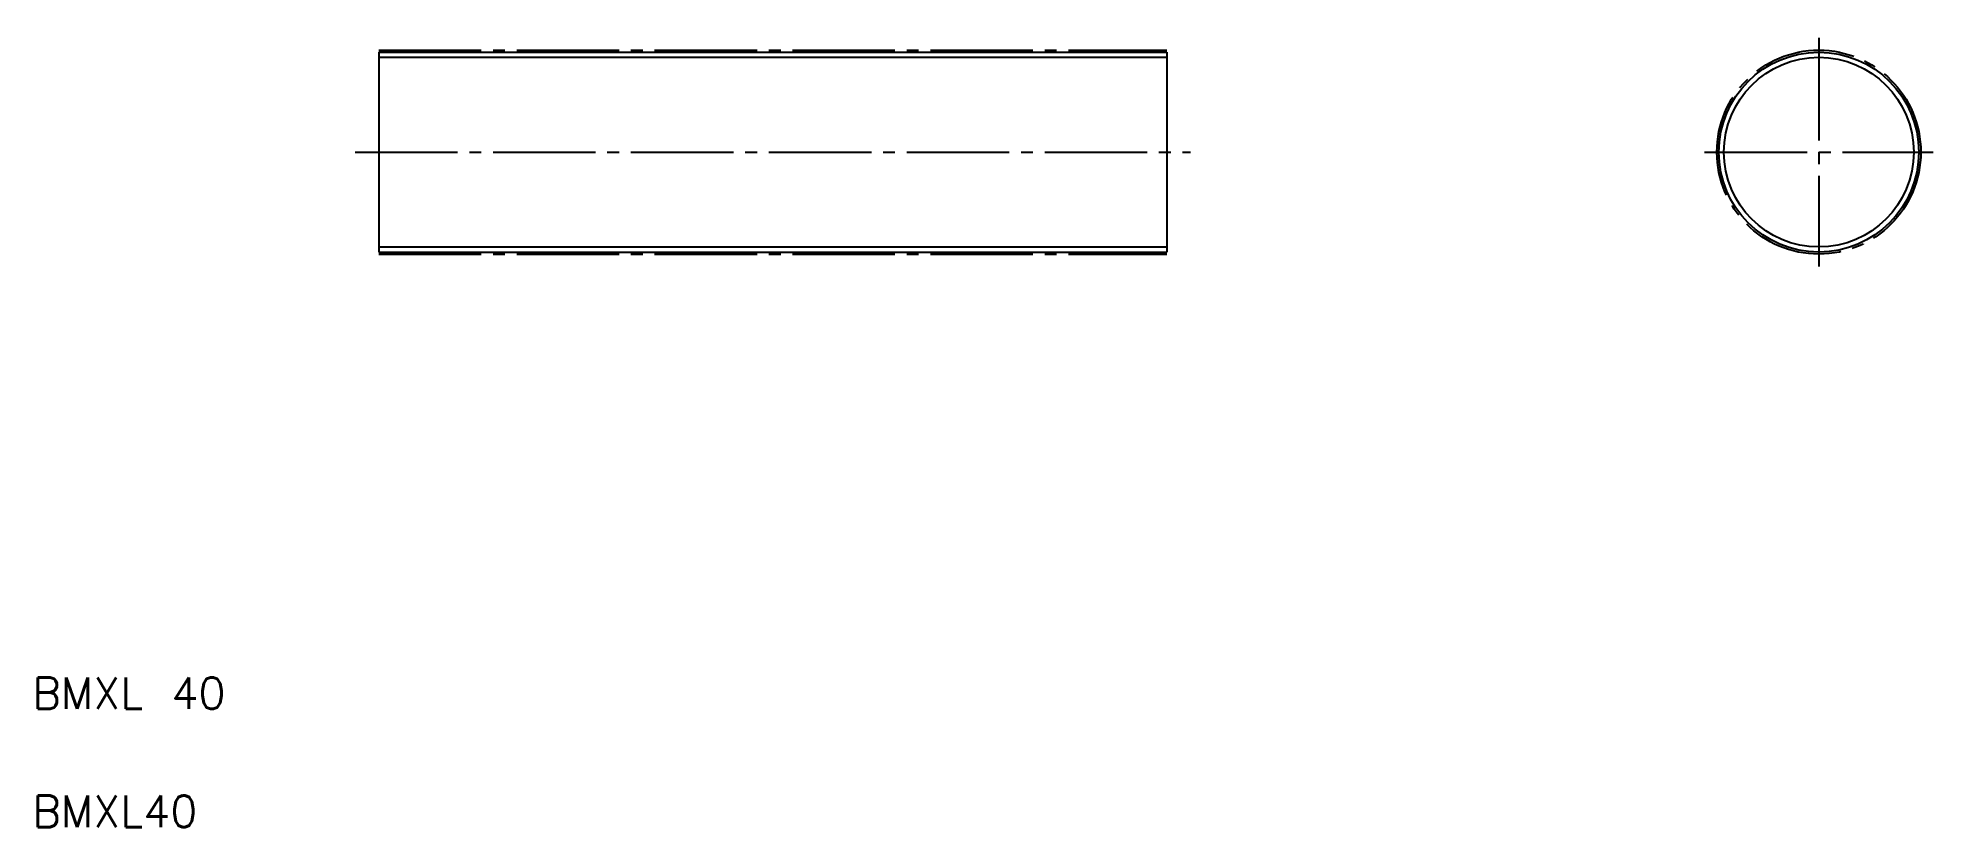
# Model space of a CAD drawing. Extents: x 11 to 251, y 10 to 110.
import ezdxf

# ---------------------------------------------------------------- set-up
doc = ezdxf.new("R2010")
doc.units = 0
doc.linetypes.add('CENTER', pattern=[17.5, 13, -1.5, 1.5, -1.5])
doc.layers.get('0').update_dxf_attribs({"linetype": 'CONTINUOUS'})
doc.layers.add('CENTER', color=1, linetype='CENTER')
doc.styles.get("Standard").update_dxf_attribs({"font": 'txt', "bigfont": 'BIGFONT'})

msp = doc.modelspace()

# ---------------------------------------------------------------- linework, layer by layer
at = {"color": 7, "linetype": 'CONTINUOUS'}
for p, q in [((53.94, 108.33), (153.94, 108.33)), ((53.94, 108.33), (53.94, 82.97)), ((153.94, 108.33), (153.94, 82.97)), ((53.94, 101.99), (53.94, 101.99)), ((53.94, 95.65), (53.94, 95.65)), ((53.94, 82.97), (153.94, 82.97))]:
    msp.add_line(p, q, dxfattribs=at)
at = {"color": 3, "linetype": 'CONTINUOUS'}
for p, q in [((53.94, 107.69), (153.94, 107.69)), ((53.94, 83.61), (153.94, 83.61))]:
    msp.add_line(p, q, dxfattribs=at)
at = {"color": 7, "linetype": 'CONTINUOUS'}
msp.add_circle((236.67, 95.65), 12.68, dxfattribs=at)
at = {"color": 3, "linetype": 'CONTINUOUS'}
msp.add_circle((236.67, 95.65), 12.04, dxfattribs=at)
at = {"layer": 'CENTER', "color": 1, "linetype": 'CENTER'}
for p, q in [((53.94, 108.58), (153.94, 108.58)), ((236.67, 110.14), (236.67, 81.15)), ((50.94, 95.65), (156.94, 95.65)), ((222.18, 95.65), (251.17, 95.65)), ((53.94, 82.71), (153.94, 82.71))]:
    msp.add_line(p, q, dxfattribs=at)
msp.add_circle((236.67, 95.65), 12.94, dxfattribs=at)

# ---------------------------------------------------------------- texts
at = {"color": 7, "linetype": 'CONTINUOUS'}
for s, p in [('BMXL 40', (10, 25)), ('BMXL40', (10, 10))]:
    msp.add_text(s, height=4, dxfattribs=at).set_placement(p)

doc.saveas('drawing.dxf')
